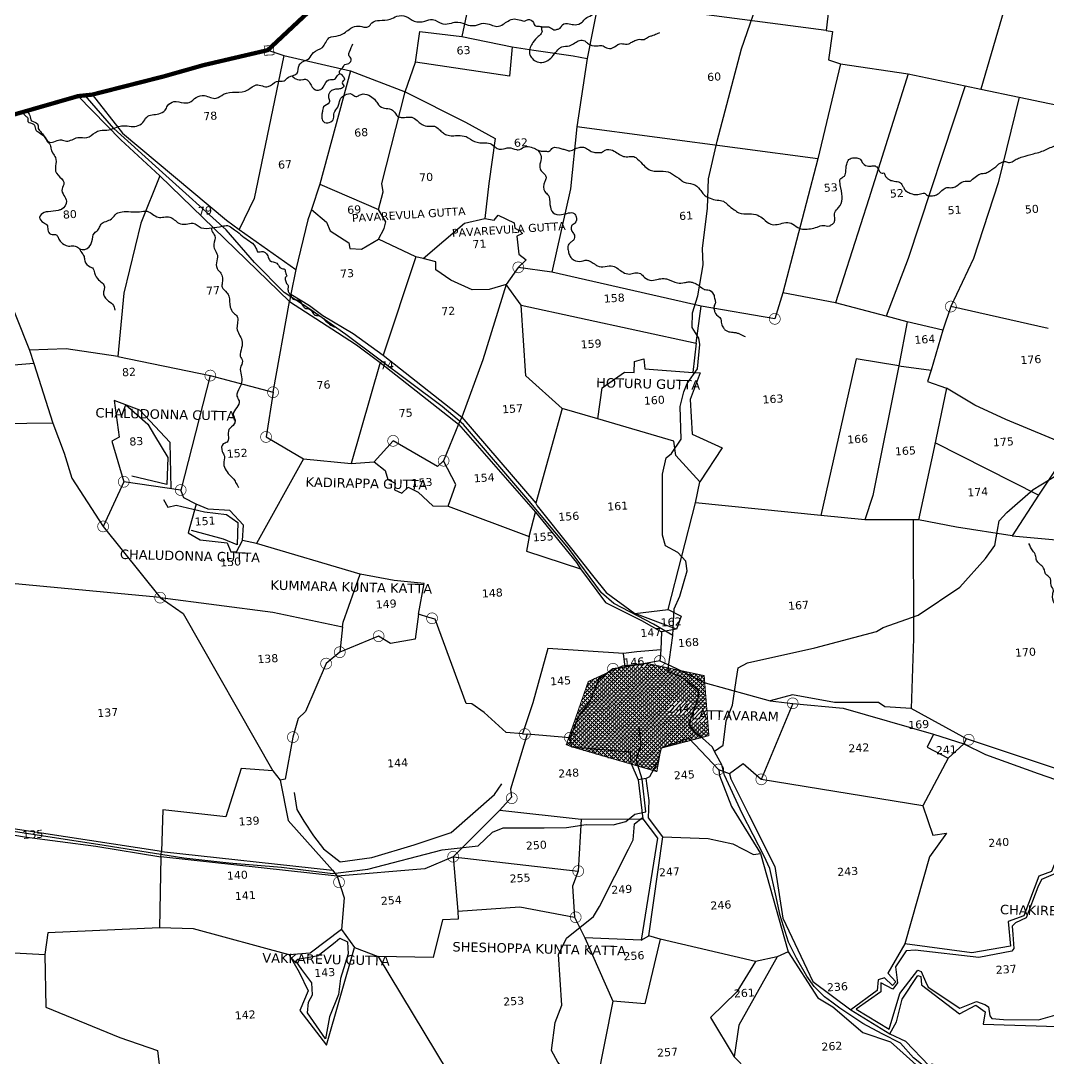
# Model space of a CAD drawing. Header units: inches. Extents: x 740725 to 749682, y 1648954 to 1653697.
# Drawn here: x 743998 to 745923, y 1650568 to 1652513 of the extents above; entities that cross this region are included whole.
import ezdxf
from ezdxf.enums import TextEntityAlignment as Align

# ---------------------------------------------------------------- set-up
doc = ezdxf.new("R2010")
doc.units = ezdxf.units.IN
doc.header["$MEASUREMENT"] = 0
doc.linetypes.add('ACAD_ISO02W100', pattern=[15, 12, -3])
for name, color, linetype in [('HILL', 223, 'Continuous'), ('PLOT', 7, 'Continuous'), ('PLOT NO', 7, 'Continuous'), ('ROADS', 6, 'Continuous'), ('TANKS-STREAM', 4, 'Continuous'), ('VILLAGE', 30, 'Continuous'), ('VILLAGE BOUNDRY', 5, 'Continuous'), ('VILLAGE STONES', 240, 'Continuous')]:
    doc.layers.add(name, color=color, linetype=linetype)
doc.styles.get("Standard").update_dxf_attribs({"font": 'verdana_0.ttf'})

msp = doc.modelspace()

# ---------------------------------------------------------------- hatches: boundary and pattern name
at = {"layer": 'VILLAGE', "linetype": 'Continuous'}
h = msp.add_hatch(dxfattribs=at)
h.set_pattern_fill('SACNCR', color=256, scale=57.127627, angle=1.5303199, style=0)
h.paths.add_polyline_path([(745030, 1651152.3), (745189.8, 1651105.7), (745197.7, 1651149.6), (745287.3, 1651173.1), (745278.5, 1651285.5), (745170.2, 1651308.6), (745124.7, 1651303.6), (745061.2, 1651274.4), (745020.1, 1651156.3)])
at = {"layer": 'VILLAGE STONES'}
h = msp.add_hatch(color=256, dxfattribs=at)
edge = h.paths.add_edge_path(flags=16)
edge.add_arc((744930.1, 1652050.8), 9.7, -1.3911, 358.6089)
edge = h.paths.add_edge_path()
edge.add_arc((744930.1, 1652050.8), 10.9, -1.3911, 358.6089)
h = msp.add_hatch(color=256, dxfattribs=at)
edge = h.paths.add_edge_path(flags=16)
edge.add_arc((745740.7, 1651977.4), 9.7, -1.3911, 358.6089)
edge = h.paths.add_edge_path()
edge.add_arc((745740.7, 1651977.4), 10.9, -1.3911, 358.6089)
h = msp.add_hatch(color=256, dxfattribs=at)
edge = h.paths.add_edge_path(flags=16)
edge.add_arc((745410.8, 1651954.3), 9.7, -1.3911, 358.6089)
edge = h.paths.add_edge_path()
edge.add_arc((745410.8, 1651954.3), 10.9, -1.3911, 358.6089)
h = msp.add_hatch(color=256, dxfattribs=at)
edge = h.paths.add_edge_path(flags=16)
edge.add_arc((744353, 1651848), 9.7, -1.3911, 358.6089)
edge = h.paths.add_edge_path()
edge.add_arc((744353, 1651848), 10.9, -1.3911, 358.6089)
h = msp.add_hatch(color=256, dxfattribs=at)
edge = h.paths.add_edge_path(flags=16)
edge.add_arc((744470.5, 1651816.7), 9.7, -1.3911, 358.6089)
edge = h.paths.add_edge_path()
edge.add_arc((744470.5, 1651816.7), 10.9, -1.3911, 358.6089)
h = msp.add_hatch(color=256, dxfattribs=at)
edge = h.paths.add_edge_path(flags=16)
edge.add_arc((744457.4, 1651732.9), 9.7, -1.3911, 358.6089)
edge = h.paths.add_edge_path()
edge.add_arc((744457.4, 1651732.9), 10.9, -1.3911, 358.6089)
h = msp.add_hatch(color=256, dxfattribs=at)
edge = h.paths.add_edge_path(flags=16)
edge.add_arc((744695.6, 1651725.6), 9.7, -1.3911, 358.6089)
edge = h.paths.add_edge_path()
edge.add_arc((744695.6, 1651725.6), 10.9, -1.3911, 358.6089)
h = msp.add_hatch(color=256, dxfattribs=at)
edge = h.paths.add_edge_path(flags=16)
edge.add_arc((744790.2, 1651688.3), 9.7, -1.3911, 358.6089)
edge = h.paths.add_edge_path()
edge.add_arc((744790.2, 1651688.3), 10.9, -1.3911, 358.6089)
h = msp.add_hatch(color=256, dxfattribs=at)
edge = h.paths.add_edge_path(flags=16)
edge.add_arc((744190.8, 1651648.9), 9.7, -1.3911, 358.6089)
edge = h.paths.add_edge_path()
edge.add_arc((744190.8, 1651648.9), 10.9, -1.3911, 358.6089)
h = msp.add_hatch(color=256, dxfattribs=at)
edge = h.paths.add_edge_path(flags=16)
edge.add_arc((744297.5, 1651633.4), 9.7, -1.3911, 358.6089)
edge = h.paths.add_edge_path()
edge.add_arc((744297.5, 1651633.4), 10.9, -1.3911, 358.6089)
h = msp.add_hatch(color=256, dxfattribs=at)
edge = h.paths.add_edge_path(flags=16)
edge.add_arc((744152.2, 1651565.2), 9.7, -1.3911, 358.6089)
edge = h.paths.add_edge_path()
edge.add_arc((744152.2, 1651565.2), 10.9, -1.3911, 358.6089)
h = msp.add_hatch(color=256, dxfattribs=at)
edge = h.paths.add_edge_path(flags=16)
edge.add_arc((744259, 1651431.7), 9.7, -1.3911, 358.6089)
edge = h.paths.add_edge_path()
edge.add_arc((744259, 1651431.7), 10.9, -1.3911, 358.6089)
h = msp.add_hatch(color=256, dxfattribs=at)
edge = h.paths.add_edge_path(flags=16)
edge.add_arc((744768.5, 1651393), 9.7, -1.3911, 358.6089)
edge = h.paths.add_edge_path()
edge.add_arc((744768.5, 1651393), 10.9, -1.3911, 358.6089)
h = msp.add_hatch(color=256, dxfattribs=at)
edge = h.paths.add_edge_path(flags=16)
edge.add_arc((744668.4, 1651359.5), 9.7, -1.3911, 358.6089)
edge = h.paths.add_edge_path()
edge.add_arc((744668.4, 1651359.5), 10.9, -1.3911, 358.6089)
h = msp.add_hatch(color=256, dxfattribs=at)
edge = h.paths.add_edge_path(flags=16)
edge.add_arc((744595.6, 1651329.5), 9.7, -1.3911, 358.6089)
edge = h.paths.add_edge_path()
edge.add_arc((744595.6, 1651329.5), 10.9, -1.3911, 358.6089)
h = msp.add_hatch(color=256, dxfattribs=at)
edge = h.paths.add_edge_path(flags=16)
edge.add_arc((745195.1, 1651313), 9.7, -1.3911, 358.6089)
edge = h.paths.add_edge_path()
edge.add_arc((745195.1, 1651313), 10.9, -1.3911, 358.6089)
h = msp.add_hatch(color=256, dxfattribs=at)
edge = h.paths.add_edge_path(flags=16)
edge.add_arc((744570, 1651308.1), 9.7, -1.3911, 358.6089)
edge = h.paths.add_edge_path()
edge.add_arc((744570, 1651308.1), 10.9, -1.3911, 358.6089)
h = msp.add_hatch(color=256, dxfattribs=at)
edge = h.paths.add_edge_path(flags=16)
edge.add_arc((745107.5, 1651298.5), 9.7, -1.3911, 358.6089)
edge = h.paths.add_edge_path()
edge.add_arc((745107.5, 1651298.5), 10.9, -1.3911, 358.6089)
h = msp.add_hatch(color=256, dxfattribs=at)
edge = h.paths.add_edge_path(flags=16)
edge.add_arc((745444.3, 1651233.6), 9.7, -1.3911, 358.6089)
edge = h.paths.add_edge_path()
edge.add_arc((745444.3, 1651233.6), 10.9, -1.3911, 358.6089)
h = msp.add_hatch(color=256, dxfattribs=at)
edge = h.paths.add_edge_path(flags=16)
edge.add_arc((744507.8, 1651170.3), 9.7, -1.3911, 358.6089)
edge = h.paths.add_edge_path()
edge.add_arc((744507.8, 1651170.3), 10.9, -1.3911, 358.6089)
h = msp.add_hatch(color=256, dxfattribs=at)
edge = h.paths.add_edge_path(flags=16)
edge.add_arc((744942.5, 1651175.9), 9.7, -1.3911, 358.6089)
edge = h.paths.add_edge_path()
edge.add_arc((744942.5, 1651175.9), 10.9, -1.3911, 358.6089)
h = msp.add_hatch(color=256, dxfattribs=at)
edge = h.paths.add_edge_path(flags=16)
edge.add_arc((745026.8, 1651169.2), 9.7, -1.3911, 358.6089)
edge = h.paths.add_edge_path()
edge.add_arc((745026.8, 1651169.2), 10.9, -1.3911, 358.6089)
h = msp.add_hatch(color=256, dxfattribs=at)
edge = h.paths.add_edge_path(flags=16)
edge.add_arc((745774.1, 1651165.4), 9.7, -1.3911, 358.6089)
edge = h.paths.add_edge_path()
edge.add_arc((745774.1, 1651165.4), 10.9, -1.3911, 358.6089)
h = msp.add_hatch(color=256, dxfattribs=at)
edge = h.paths.add_edge_path(flags=16)
edge.add_arc((745305, 1651109.6), 9.7, -1.3911, 358.6089)
edge = h.paths.add_edge_path()
edge.add_arc((745305, 1651109.6), 10.9, -1.3911, 358.6089)
h = msp.add_hatch(color=256, dxfattribs=at)
edge = h.paths.add_edge_path(flags=16)
edge.add_arc((745385.5, 1651091.1), 9.7, -1.3911, 358.6089)
edge = h.paths.add_edge_path()
edge.add_arc((745385.5, 1651091.1), 10.9, -1.3911, 358.6089)
h = msp.add_hatch(color=256, dxfattribs=at)
edge = h.paths.add_edge_path(flags=16)
edge.add_arc((744917.9, 1651055.8), 9.7, -1.3911, 358.6089)
edge = h.paths.add_edge_path()
edge.add_arc((744917.9, 1651055.8), 10.9, -1.3911, 358.6089)
h = msp.add_hatch(color=256, dxfattribs=at)
edge = h.paths.add_edge_path(flags=16)
edge.add_arc((744808.1, 1650946.1), 9.7, -1.3911, 358.6089)
edge = h.paths.add_edge_path()
edge.add_arc((744808.1, 1650946.1), 10.9, -1.3911, 358.6089)
h = msp.add_hatch(color=256, dxfattribs=at)
edge = h.paths.add_edge_path(flags=16)
edge.add_arc((745042.4, 1650919.2), 9.7, -1.3911, 358.6089)
edge = h.paths.add_edge_path()
edge.add_arc((745042.4, 1650919.2), 10.9, -1.3911, 358.6089)
h = msp.add_hatch(color=256, dxfattribs=at)
edge = h.paths.add_edge_path(flags=16)
edge.add_arc((744594.2, 1650898.4), 9.7, -1.3911, 358.6089)
edge = h.paths.add_edge_path()
edge.add_arc((744594.2, 1650898.4), 10.9, -1.3911, 358.6089)
h = msp.add_hatch(color=256, dxfattribs=at)
edge = h.paths.add_edge_path(flags=16)
edge.add_arc((745037.7, 1650832.6), 9.7, -1.3911, 358.6089)
edge = h.paths.add_edge_path()
edge.add_arc((745037.7, 1650832.6), 10.9, -1.3911, 358.6089)

# ---------------------------------------------------------------- linework, layer by layer
at = {"layer": 'HILL'}
for points in [[(744186, 1651769.8), (744194.6, 1651792.9), (744235.9, 1651756.9), (744248.7, 1651735.9), (744273.7, 1651694.7), (744271.5, 1651643.8), (744205.7, 1651659.5)], [(744265.3, 1651615.6), (744273.7, 1651601), (744288.9, 1651605.2), (744341.8, 1651592.6), (744383.6, 1651587.5), (744404.5, 1651572.3), (744403.4, 1651531), (744377.5, 1651541.6), (744317.5, 1651557.5)], [(744510, 1651066.3), (744515, 1651034.3), (744528, 1651012.8), (744546.2, 1650985.1), (744565.4, 1650960.9), (744596.3, 1650936.4), (744655.6, 1650944.9), (744735.1, 1650968.4), (744804.1, 1650991.4), (744885.3, 1651062.8), (744899.1, 1651082.6)], [(745936.5, 1650914.9), (745910.7, 1650903.1), (745903.7, 1650889.2), (745882.1, 1650831.8), (745862.1, 1650821.9), (745855.8, 1650816.2), (745856.8, 1650800.4), (745858.5, 1650774), (745854.8, 1650769.1), (745793.4, 1650757.3), (745674, 1650770.9), (745657, 1650769.9), (745636.7, 1650739.6), (745640.7, 1650709.7), (745631.7, 1650697.8), (745609.7, 1650709.9), (745609.3, 1650693), (745563.4, 1650660.4)], [(744517, 1650754), (744554.8, 1650760.7), (744586.7, 1650786.2), (744596, 1650793.6), (744610.1, 1650786.6), (744611.3, 1650764.1), (744605.8, 1650746.2), (744597, 1650717.7), (744593, 1650687.9), (744576.5, 1650645.8), (744569, 1650605), (744535.3, 1650653.5), (744537, 1650673.6), (744544.3, 1650687.3), (744543.1, 1650709.5), (744524.6, 1650734.7), (744513, 1650750.7), (744517, 1650754)], [(745563.4, 1650660.4), (745625.2, 1650622.7), (745645.1, 1650689.9), (745679, 1650733.2), (745684.8, 1650731.1), (745693.3, 1650712.2), (745698, 1650701.8), (745757.5, 1650661.9), (745788.9, 1650674.4), (745804.2, 1650669.1), (745811.3, 1650664.5), (745813.5, 1650648), (745817.7, 1650642.8), (745839.1, 1650640.7), (745905.1, 1650640.6), (745953.3, 1650654.3)]]:
    msp.add_lwpolyline(points, dxfattribs=at)
at = {"layer": 'PLOT'}
for points in [[(745628.8, 1653135.6), (745561.5, 1652854.8), (745522.3, 1652624.8), (745507.3, 1652494.5), (745282.9, 1652524.4), (745081.3, 1652553.7)], [(745893.3, 1652781.1), (745847.4, 1652558.5), (745796.9, 1652384.9)], [(744878.1, 1652735.8), (744848.3, 1652595.9), (744824.2, 1652483.3)], [(745081.3, 1652553.7), (745059.4, 1652442.1), (745039.8, 1652314), (745027.9, 1652198), (744992.8, 1652041.5), (744930.1, 1652050.8), (744907.3, 1652018.8), (744875.3, 1652009.3), (744843.4, 1652008.7), (744804, 1652026.6), (744775.7, 1652046), (744775.6, 1652061.4), (744752.1, 1652067.3), (744829.3, 1652133.5), (744867.3, 1652142.3), (744884.6, 1652139.5), (744892.6, 1652148.7), (744922.4, 1652134), (744923.9, 1652124.4), (744933.1, 1652119.1), (744938.2, 1652114.4), (744927.2, 1652109.5), (744930.9, 1652075.5), (744945.1, 1652065.2), (744930.1, 1652050.8)], [(744558.4, 1652206.6), (744668, 1652159.5), (744676.8, 1652192.7), (744674.2, 1652208), (744718.3, 1652379.6), (744737.6, 1652435.5), (744745.5, 1652493.1), (744824.2, 1652483.3), (744918.8, 1652464.1), (744959.2, 1652458.1), (745033, 1652447.2), (745059.4, 1652442.1)], [(745507.3, 1652494.5), (745518.8, 1652493), (745511.7, 1652439.9), (745533.9, 1652432.3), (745661, 1652413.3), (745767.7, 1652391), (745796.9, 1652384.9), (745868.9, 1652369.8), (745967.3, 1652349.2)], [(744460.7, 1652458), (744490.8, 1652448.2), (744615.8, 1652419.4), (744718.3, 1652379.6), (744830.9, 1652323), (744887, 1652292.6), (744875.1, 1652208.2), (744867.3, 1652142.3)], [(744918.8, 1652464.1), (744913.5, 1652409.3), (744737.6, 1652435.5)], [(744490.8, 1652448.2), (744435, 1652179.8), (744406.8, 1652121.7)], [(745533.9, 1652432.3), (745491.6, 1652254.2), (745039.8, 1652314)], [(744615.8, 1652419.4), (744558.4, 1652206.6), (744542.6, 1652159.3), (744535.7, 1652139.8), (744513.1, 1652047.1)], [(745661, 1652413.3), (745587.1, 1652179.2), (745524.4, 1651984.3)], [(744131.7, 1652374.6), (744188.6, 1652302.1), (744383.4, 1652139.1), (744406.8, 1652121.7), (744513.1, 1652047.1), (744503.9, 1652000.3), (744501.1, 1651986.6)], [(745767.7, 1652391), (745660.9, 1652067.6), (745619.4, 1651959.6)], [(744105.2, 1652371.8), (744185.5, 1652289.9), (744258.5, 1652222.6), (744501.1, 1651986.6), (744591.1, 1651928.9), (744627.2, 1651905.9), (744671.1, 1651872.4), (744818, 1651757.1), (744962.1, 1651591.8), (745039.3, 1651497.3), (745046.6, 1651485.5), (745093.7, 1651422.6), (745161.3, 1651388.8), (745198.7, 1651367.4), (745197.5, 1651334), (745152.1, 1651330.1), (745127.2, 1651327.3), (744985.2, 1651336.5), (744957.5, 1651234.6), (744938.3, 1651176.3), (744907.6, 1651178.9), (744866.4, 1651216.2), (744842.9, 1651232.5), (744832.6, 1651233.5), (744774.4, 1651391.6), (744762.7, 1651394.4), (744743, 1651400.8), (744753.8, 1651458.3), (744697.7, 1651463.9), (744634, 1651475.8), (744439.8, 1651533.4), (744413.4, 1651538.7), (744415.3, 1651567.5), (744389.5, 1651594.8), (744349.1, 1651597.3), (744326.5, 1651607), (744303.2, 1651618.7), (744297.5, 1651633.4), (744190.8, 1651648.9), (744152.2, 1651565.2)], [(745868.9, 1652369.8), (745829.3, 1652209), (745783.1, 1652067.5), (745740.7, 1651977.4)], [(743863.5, 1652269.4), (743886.7, 1652199.7), (743903.5, 1652166), (743961.7, 1652027.2), (744014.2, 1651895.6), (744022.1, 1651870.6), (743870.5, 1651857.9), (743866.1, 1651856.3), (743690.2, 1651856.2), (743596.7, 1651854.7)], [(745491.6, 1652254.2), (745426, 1652003.3)], [(744258.5, 1652222.6), (744222.6, 1652133.6), (744190.8, 1652002.6), (744180, 1651883.8), (744083, 1651897.8), (744014.2, 1651895.6)], [(744542.6, 1652159.3), (744570.5, 1652135.8), (744577.8, 1652119), (744612.7, 1652096.7), (744614.5, 1652086), (744636.5, 1652085), (744668.3, 1652103.5), (744678.8, 1652123.8), (744682.2, 1652136.2), (744668, 1652159.5)], [(744752.1, 1652067.3), (744738.1, 1652070.8), (744668.3, 1652103.5)], [(744738.1, 1652070.8), (744676.6, 1651886.5)], [(745923.3, 1651936), (745740.7, 1651977.4), (745725.4, 1651933.1), (745658.7, 1651948.6), (745619.4, 1651959.6), (745524.4, 1651984.3), (745426, 1652003.3), (745410.8, 1651954.3), (745273, 1651977.9), (744992.8, 1652041.5)], [(745012.6, 1651786.2), (744944.1, 1651847.8), (744935.2, 1651980.1), (744907.3, 1652018.8), (744863.4, 1651877.4), (744824.1, 1651770.1)], [(744180, 1651883.8), (744353, 1651848), (744470.5, 1651816.7), (744501.1, 1651986.6)], [(744503.9, 1652000.3), (744539.1, 1651979.6), (744564.1, 1651960.6), (744620.9, 1651926.6), (744676.6, 1651886.5), (744824.1, 1651770.1), (744818, 1651757.1)], [(744935.2, 1651980.1), (745263.2, 1651909), (745273, 1651977.9)], [(745658.7, 1651948.6), (745642.9, 1651866.3), (745703.5, 1651858.2)], [(745725.4, 1651933.1), (745703.5, 1651858.2), (745697.1, 1651836.9), (745732.4, 1651824.4), (745709.6, 1651713.3), (745680.1, 1651577.8), (745670.2, 1651577.3), (745579.5, 1651577.5), (745496.9, 1651585.7), (745261.9, 1651609.5)], [(745263.2, 1651909), (745257.3, 1651853.9), (745271, 1651853.2), (745251.9, 1651803.3), (745255.8, 1651738), (745311.9, 1651712.5), (745270.2, 1651648.9)], [(746069.6, 1651911.5), (746008.7, 1651794.4), (745965.8, 1651714.9), (745843.7, 1651765.8), (745785.9, 1651792.7), (745732.4, 1651824.4)], [(744022.1, 1651870.6), (744057.9, 1651758.8), (743714.8, 1651754.3), (743608.7, 1651754.6)], [(744671.1, 1651872.4), (744617, 1651683.1)], [(745079, 1651767), (745087.5, 1651824.7), (745129.3, 1651854.4), (745147.1, 1651853.5), (745148.1, 1651874.2), (745165.5, 1651879.2), (745167.4, 1651860.7), (745257.3, 1651853.9)], [(745642.9, 1651866.3), (745563.4, 1651879.4), (745496.9, 1651585.7)], [(745642.9, 1651866.3), (745594.6, 1651623.2), (745579.5, 1651577.5)], [(744353, 1651848), (744297.5, 1651633.4)], [(744470.5, 1651816.7), (744457.4, 1651732.9), (744527.7, 1651691.9), (744439.8, 1651533.4)], [(744279.9, 1651636), (744277.5, 1651722.5), (744220.9, 1651783), (744172.7, 1651801), (744182.3, 1651732.5), (744168.2, 1651724.8), (744190.8, 1651648.9)], [(745210.8, 1651409.8), (745261.9, 1651609.5), (745270.2, 1651648.9), (745225.2, 1651698), (745221.3, 1651725.1), (745079, 1651767), (745012.6, 1651786.2), (744962.8, 1651608.8)], [(744057.9, 1651758.8), (744079.2, 1651702.5), (744093.2, 1651655.7), (744152.2, 1651565.2), (744259, 1651431.7), (743933.5, 1651462.8), (743879.7, 1651470.2), (743666.8, 1651508.5), (743644.3, 1651510.6), (743531.4, 1651541.4)], [(744818, 1651757.1), (744790.2, 1651688.3)], [(744824.1, 1651770.1), (744962.8, 1651608.8), (744965.5, 1651603.5), (745030.1, 1651523.5), (745069.3, 1651473.3), (745094.5, 1651441.2), (745148.6, 1651402.1), (745210.8, 1651409.8), (745235.3, 1651397), (745226.4, 1651372.9), (745148.6, 1651402.1)], [(744527.6, 1651691.9), (744617, 1651683.1), (744660.3, 1651686.1), (744680.8, 1651669.9), (744685.7, 1651653.4), (744699.6, 1651646.6), (744698, 1651633.8), (744711.8, 1651627.8), (744723.9, 1651638.8), (744742.7, 1651629.7), (744769.9, 1651604), (744798.4, 1651603.4), (744813, 1651643.6), (744790.2, 1651688.3), (744778.8, 1651677.8), (744695.6, 1651725.6), (744660.3, 1651686.1), (744660.3, 1651686.1)], [(745965.8, 1651714.9), (745905.1, 1651623.9), (745711.3, 1651721.7)], [(745905.1, 1651623.9), (745855.8, 1651547.7), (745751.1, 1651563.9), (745680.1, 1651577.8)], [(744326.5, 1651607), (744311.3, 1651553.4), (744334.1, 1651540.1), (744384.5, 1651534.2), (744391.6, 1651517.6), (744401.9, 1651517.7), (744413.4, 1651538.7)], [(744798.4, 1651603.4), (744950.8, 1651546.5), (744945.2, 1651518.6), (745046.6, 1651485.5)], [(744950.8, 1651546.5), (744962.1, 1651591.8)], [(745670.2, 1651577.3), (745670.6, 1651355.4), (745666.1, 1651224.2), (745617.1, 1651226.9), (745605.2, 1651235.2), (745522.7, 1651235.2), (745444, 1651249.4), (745402.1, 1651238.5)], [(746872, 1651559.3), (746870.5, 1651557.5), (746801.1, 1651549.4), (746759.5, 1651522.7), (746724.3, 1651463.5), (746686.7, 1651459.2), (746630.9, 1651429), (746453.4, 1651402.7), (746440.7, 1651394.9), (746413.9, 1651391.3), (746371.7, 1651378.4), (746332.3, 1651360.5), (746296.9, 1651255.4), (746233.6, 1651238.8), (746185.8, 1651218.7), (746164.7, 1651205.2), (746147.1, 1651211.4), (746122.7, 1651223.5), (746097.5, 1651209.6), (746087.8, 1651195), (746075.1, 1651180.8), (746060.8, 1651128.2), (746004.1, 1651089), (745769.8, 1651166.8)], [(745855.8, 1651547.7), (746019.9, 1651532.8), (746245.2, 1651501.3), (746301.8, 1651352.3), (746311.8, 1651320.1), (746294.4, 1651279.2), (746274.3, 1651249.5), (746163.6, 1651289.9), (746037.7, 1651331.7), (746054.5, 1651304.1), (746080.8, 1651269.6), (746085.6, 1651265.1), (746093.1, 1651249.5), (746122.7, 1651223.5)], [(744259, 1651431.7), (744302.4, 1651401.7), (744470.4, 1651106.9), (744410.8, 1651111.7), (744382.3, 1651020.7), (744264.3, 1651034), (744261.3, 1650955.8), (743991.5, 1650996.9), (743836.1, 1651024.4), (743659.9, 1651029.7), (743657.9, 1651177.7), (743661.4, 1651186.9), (743666.8, 1651508.5)], [(744601, 1651377.2), (744601.7, 1651385.6), (744634, 1651475.8)], [(744259, 1651431.7), (744470, 1651404.2), (744601, 1651377.2), (744595.6, 1651329.5), (744570, 1651308.1), (744531.6, 1651218.4), (744517.9, 1651205.1), (744507.8, 1651170.3), (744493, 1651091.2), (744484, 1651089.5)], [(744743, 1651400.8), (744736.7, 1651353.8), (744690.5, 1651345.5), (744668.4, 1651359.5), (744595.6, 1651329.5)], [(745226.4, 1651372.9), (745198.7, 1651367.4)], [(745197.5, 1651334), (745195.1, 1651313), (745130.2, 1651301.5), (745127.2, 1651327.3)], [(745195.1, 1651313), (745225.5, 1651299.7), (745280.2, 1651272.1), (745402.1, 1651238.5), (745444.3, 1651233.6), (745385.5, 1651091.1), (745351.3, 1651119.9), (745326, 1651101.5), (745305.8, 1651108.7), (745249.5, 1651168.3), (745197.7, 1651149.6), (745191.4, 1651124.7), (745175.8, 1651096.1), (745169.7, 1651092.9)], [(745130.2, 1651301.5), (745107.5, 1651298.5), (745080.6, 1651277.5), (745063.3, 1651235.7), (745045, 1651212.5), (745026.8, 1651169.2), (744946.6, 1651175.6)], [(745444.3, 1651233.6), (745538.8, 1651224.5), (745708.1, 1651176.1), (745765, 1651157.6), (745769.8, 1651166.8), (745666.1, 1651224.2)], [(744938.3, 1651176.3), (744946.6, 1651175.6), (744915.3, 1651072.7), (744917.7, 1651057.5), (744895.3, 1651033.1), (744808.1, 1650946.1), (744755, 1650923.5), (744590.6, 1650909.5)], [(745026.8, 1651169.2), (745030, 1651152.3), (745140, 1651142.7), (745140.9, 1651122.1), (745154.5, 1651090.2), (745163.7, 1651016.8), (745190.8, 1650981), (745160.6, 1650789.4), (745054.5, 1650793.8), (745107.4, 1650675.5), (745062.2, 1650448.4)], [(745708.1, 1651176.1), (745696.5, 1651151.5), (745735.6, 1651131.1), (745765, 1651157.6)], [(745765, 1651157.6), (745805.9, 1651137.7), (745904.3, 1651102.2), (746001.9, 1651068.6), (745996.6, 1651025), (745980.6, 1651022.4), (745968.3, 1651000.7), (745947.6, 1650943.2), (745938.7, 1650941.3), (745929, 1650918.6), (745905.3, 1650909.9), (745877.4, 1650835), (745848.3, 1650824.6), (745852.3, 1650778.3), (745779.7, 1650766.2), (745654.5, 1650782.5), (745622.7, 1650727.6), (745637.4, 1650711.6), (745631.5, 1650704.4), (745616.2, 1650718.9), (745604.3, 1650715.1), (745602.5, 1650695.1), (745553.4, 1650658.9)], [(745735.6, 1651131.1), (745688, 1651041.4), (745385.5, 1651091.1)], [(744470.4, 1651106.9), (744484, 1651089.5), (744499, 1651013.9), (744582.1, 1650920.6), (744590.6, 1650909.5), (744604, 1650868.9), (744598.8, 1650809.6), (744540.2, 1650765.4), (744500.8, 1650762.1), (744321.4, 1650811.2), (744257.8, 1650812.9)], [(745160.6, 1650789.4), (745175, 1650797.6), (745200.7, 1650983.6), (745174.3, 1651018.8), (745175.6, 1651051.7), (745169.7, 1651092.9), (745154.5, 1651090.2)], [(745305.8, 1651108.7), (745307.2, 1651098.6), (745329.7, 1651040.3), (745384.2, 1650951.9), (745435.9, 1650767.5), (745415.2, 1650758.5), (745374.4, 1650749.5)], [(745326, 1651101.5), (745328.3, 1651092.1), (745362.2, 1651024.6), (745410.8, 1650927.9), (745425.6, 1650831.2), (745482.1, 1650712.5), (745553.4, 1650658.9)], [(744895.3, 1651033.1), (745047.8, 1651016.6), (745163.7, 1651016.8)], [(745688, 1651041.4), (745707, 1650986.4), (745732.8, 1650990.1), (745700.5, 1650945.7), (745654.5, 1650782.5)], [(743661, 1651018), (743836.3, 1651010.1), (743859.6, 1651008.5), (744004.7, 1650983.6), (744138.3, 1650965.8), (744260.1, 1650945.8), (744261.3, 1650955.8)], [(745047.8, 1651016.6), (745042.4, 1650919.2), (745031.7, 1650890.9), (745035.5, 1650833), (745054.5, 1650793.8)], [(745200.7, 1650983.6), (745285.9, 1650980), (745331.9, 1650970.1), (745371, 1650950.2), (745384.2, 1650951.9)], [(744261.3, 1650955.8), (744582.1, 1650920.6)], [(744260.1, 1650945.8), (744257.8, 1650812.9), (744048.5, 1650803.2), (744042.9, 1650762.9), (744045, 1650664.3), (744183.6, 1650607.5), (744254, 1650582.7), (744265.2, 1650487.7), (744229.5, 1650156.1)], [(744590.6, 1650909.5), (744260.1, 1650945.8)], [(744808.1, 1650946.1), (744816.9, 1650843.9), (744817.6, 1650829.1), (744787.9, 1650827.6), (744770.5, 1650756.9), (744667.7, 1650759.2)], [(744808.1, 1650946.1), (745042.4, 1650919.2)], [(744816.9, 1650843.9), (744933.2, 1650852.2), (745035.5, 1650833)], [(744598.8, 1650809.6), (744623.1, 1650775.8), (744667.7, 1650759.2), (744840.5, 1650472), (744789, 1650467), (744737.4, 1650464.5), (744736.1, 1650463), (744608.2, 1650467.8), (744596.3, 1650469.7), (744480.4, 1650472), (744336.9, 1650485.1), (744265.2, 1650487.7)], [(743676.9, 1650789.4), (743870.8, 1650770.8), (743962.4, 1650767.4), (744042.9, 1650762.9)], [(745196.2, 1650791.6), (745167.5, 1650670.1), (745107.4, 1650675.5)], [(745374.4, 1650749.5), (745196.2, 1650791.6), (745175, 1650797.6)], [(744500.8, 1650762.1), (744519.4, 1650730), (744536.3, 1650694.7), (744520.7, 1650657.6), (744570.9, 1650593), (744623.1, 1650775.8)], [(745435.9, 1650767.5), (745491.7, 1650681.8), (745519.8, 1650664.4), (745575.7, 1650616.5), (745627.6, 1650599.4), (745734.8, 1650502.7), (745739, 1650484), (745731.1, 1650436.7), (745724.6, 1650425.7)], [(745374.4, 1650749.5), (745339.6, 1650692.8), (745290.1, 1650644.5), (745334.9, 1650571.1), (745359, 1650546.3), (745435.2, 1650501.8), (745481.8, 1650488.1), (745544.5, 1650472.5), (745596.2, 1650462.5), (745630.6, 1650458.3), (745640.7, 1650450.2), (745687.8, 1650460.1), (745724.6, 1650425.7), (745785.4, 1650372.8), (745797.4, 1650354), (745723.4, 1650277.6), (745694.1, 1650266.8), (745637.4, 1650095.2), (745659.4, 1650086), (745617.5, 1649939.2), (745583.1, 1649705.6)], [(745415.2, 1650758.5), (745343.3, 1650630.2), (745334.9, 1650571.1)], [(745553.4, 1650658.9), (745626.6, 1650614.3), (745638.6, 1650636.8), (745649.5, 1650679), (745678.6, 1650723.6), (745684.4, 1650721.5), (745685.7, 1650706), (745756.7, 1650651.3), (745787.3, 1650667.6), (745804.7, 1650655.2), (745801.4, 1650632.2), (745940.2, 1650627.9), (745968, 1650655.9), (745983.2, 1650752.1), (746007.4, 1650751.5)], [(745626.6, 1650614.3), (745655.7, 1650600.5), (745699.9, 1650553.9), (745705, 1650557.6), (745739.5, 1650547.9), (745742.5, 1650511.6), (745747.4, 1650471.8), (745740.7, 1650428.8), (745789.8, 1650382.3), (745815.2, 1650374.1), (745842.2, 1650345), (745797.4, 1650354)]]:
    msp.add_lwpolyline(points, dxfattribs=at)
at = {"layer": 'ROADS'}
for points in [[(745219.4, 1651360.5), (745222.2, 1651410.5), (745232.6, 1651434.7), (745246.4, 1651481.9), (745244.2, 1651499.8), (745229.3, 1651516.5), (745206, 1651528.6), (745200.3, 1651548.6), (745200.3, 1651663.1), (745207.3, 1651693.7), (745217.4, 1651701.8), (745235.5, 1651728.9), (745233.4, 1651790), (745240.3, 1651817.5), (745246.3, 1651833.4), (745265.8, 1651860.4), (745270.4, 1651906.4), (745268.3, 1651918.4), (745256, 1651938.2), (745256.5, 1651965.7), (745266.5, 1651997.7), (745276.6, 1652055.4), (745275.4, 1652086.1), (745284.9, 1652161.5), (745286.5, 1652216.7), (745302.7, 1652287.4), (745348.4, 1652460.2), (745403.2, 1652620)], [(745714, 1650534.8), (745670.4, 1650569.2), (745646.2, 1650596.3), (745612, 1650613.9), (745575.7, 1650633.3), (745532.7, 1650662.2), (745517.4, 1650673.5), (745504.2, 1650683.3), (745484.8, 1650702.8), (745470.6, 1650722.3), (745451.7, 1650756.1), (745436.7, 1650786.1), (745421, 1650835.6), (745412.1, 1650876.4), (745401.7, 1650924.3), (745391, 1650947.3), (745349.6, 1651027.3), (745316.6, 1651099), (745311.3, 1651118.2), (745301.7, 1651136.4), (745293.5, 1651152), (745275.3, 1651168), (745263.3, 1651177.6), (745249.5, 1651193.9), (745267.7, 1651244.6), (745267.5, 1651257.6), (745235.6, 1651283.3), (745210.5, 1651293.4), (745219.4, 1651360.5), (745183.5, 1651382.3), (745109.1, 1651420.8), (745086.2, 1651441), (745024.3, 1651524.6), (744944, 1651620), (744827.2, 1651756.4), (744787.7, 1651790), (744606.8, 1651925.2), (744539.6, 1651972.2), (744491.6, 1652003.8), (744435.8, 1652059.8), (744382.4, 1652121.1), (744263.7, 1652228.4), (744172.2, 1652311.4), (744118.4, 1652373.2)], [(745297.6, 1651144.2), (745314.2, 1651154.9), (745319.4, 1651201.1), (745331.4, 1651230.1), (745338.6, 1651276.7), (745342.2, 1651300.3), (745359.4, 1651309.6), (745485.7, 1651337.5), (745601.1, 1651368.1), (745614.1, 1651375.6), (745679.4, 1651399), (745757.4, 1651451.5), (745805.3, 1651504.8), (745823, 1651529.4), (745828.2, 1651558.4), (745831.4, 1651575.8), (745845.7, 1651591), (745894.9, 1651634.2), (745938.1, 1651660.9)], [(743918.3, 1651004), (744154, 1650967.6), (744303.6, 1650944.1), (744388, 1650934.9), (744486.4, 1650926.3), (744582.7, 1650914.9), (744648, 1650922.6), (744787.2, 1650958.9), (744854.8, 1650966.7), (744881.9, 1650992), (744901.5, 1651000.1), (744978.9, 1651000.5), (745020.7, 1651000.6), (745057.3, 1651006.7), (745108.2, 1651006.1), (745131.5, 1651012.4), (745148.4, 1651025.7), (745169.2, 1651030.3), (745162.1, 1651091.6), (745151.3, 1651127.9), (745160.6, 1651155.3), (745156.5, 1651188.8)], [(744909.9, 1650025.9), (744917.8, 1650067.4), (744938.1, 1650119.2), (744954.1, 1650161.2), (745037.9, 1650415.9), (745045.5, 1650442), (745050, 1650457.5), (745043, 1650504.5), (745031.9, 1650527.9), (745004.3, 1650560.9), (744992.6, 1650582.8), (744999.2, 1650635.6), (745012, 1650667.8), (745005.5, 1650762.7), (745020.2, 1650793.7), (745071, 1650834.1), (745082, 1650852.5), (745111.2, 1650909.9), (745136.7, 1650960.2), (745145.5, 1650977.6), (745148.1, 1651008), (745162.3, 1651018.7)]]:
    msp.add_lwpolyline(points, dxfattribs=at)
at = {"layer": 'TANKS-STREAM'}
for points in [[(744008.7, 1652344), (744014.5, 1652335.4), (744018.2, 1652325.6), (744029.1, 1652320), (744030.7, 1652311.1), (744036.3, 1652303.6), (744043.5, 1652294), (744051.7, 1652285.4), (744063, 1652287.5), (744073.9, 1652289.7), (744083.4, 1652287.4), (744104.6, 1652294.2), (744121.8, 1652294), (744137.7, 1652303.8), (744146.3, 1652307.3), (744163, 1652308.6), (744186.8, 1652316.1), (744214.9, 1652315.5), (744226.4, 1652322.2), (744233.8, 1652332.6), (744256.4, 1652338.6), (744268.2, 1652345.2), (744273, 1652353.8), (744284.7, 1652361.5), (744303.3, 1652359.3), (744313.5, 1652360.1), (744326.7, 1652369.5), (744341.9, 1652372.8), (744364, 1652367.7), (744377.8, 1652375.3), (744423.3, 1652383.5), (744439.2, 1652392.7), (744461.7, 1652389.6), (744477.3, 1652399.1), (744491.1, 1652400.5), (744499.5, 1652407.1), (744515.7, 1652414.6), (744519.5, 1652430), (744524.6, 1652435.6), (744538.2, 1652442.2), (744546.2, 1652453.3), (744563.1, 1652463.2), (744575.4, 1652480.8), (744593.5, 1652485.2), (744613.1, 1652496.8), (744627.1, 1652503.2), (744640.6, 1652501.3), (744648.3, 1652501.4), (744655.9, 1652509.2), (744670.1, 1652513.8), (744689.9, 1652515.9), (744702.7, 1652521.6), (744719.6, 1652521.1), (744735.1, 1652512.1), (744754.9, 1652512.5), (744769.2, 1652515.3), (744788.9, 1652507.3), (744804.8, 1652508.8), (744816.6, 1652510.7), (744836.3, 1652505.1), (744849.8, 1652504.3), (744864.9, 1652508.3), (744879.4, 1652505.2), (744890.1, 1652502.4), (744902, 1652506.6), (744910.9, 1652512.6), (744922.6, 1652516.4), (744934.6, 1652513.9), (744942.9, 1652512.8), (744948.6, 1652515.2), (744958.6, 1652510.1), (744962.1, 1652503.3), (744967.1, 1652503), (744974.5, 1652501.7), (744981.2, 1652501.8), (744988.6, 1652500.9), (744996.9, 1652496.3), (745003, 1652497), (745008.6, 1652499.4), (745013.2, 1652505.4), (745025.4, 1652507.5), (745036.5, 1652505.5), (745049.9, 1652510.7), (745055.9, 1652517), (745067, 1652523.4), (745077.1, 1652532.1), (745079.9, 1652539.4), (745082.5, 1652545.2), (745093.8, 1652557), (745093.7, 1652568.5), (745095.3, 1652574), (745101.5, 1652584), (745103.9, 1652592.3), (745103.6, 1652610.2), (745111.2, 1652623.6), (745110.8, 1652646.6), (745116.3, 1652658), (745117.1, 1652669.8), (745113.7, 1652682.3), (745111.2, 1652689.1), (745117.2, 1652699.7), (745118.1, 1652713), (745113.9, 1652724.4), (745118.9, 1652738.6), (745121.9, 1652751.3), (745118.4, 1652762.7), (745119.2, 1652768.8), (745125.6, 1652778.5), (745125.9, 1652785.6), (745123.6, 1652802), (745129.5, 1652811.2), (745132.9, 1652814.7), (745131.4, 1652819), (745132.1, 1652828.2), (745132.7, 1652832.4), (745134.5, 1652835.7), (745136.6, 1652838.9), (745134.1, 1652845.2), (745137.2, 1652854.1), (745148.4, 1652863.9), (745160, 1652869.1), (745165.5, 1652871.6)], [(744974, 1652501.7), (744973.3, 1652498.8), (744974.5, 1652494.7), (744972.9, 1652489), (744967.5, 1652483.8), (744957.6, 1652472.3), (744952.3, 1652463.1), (744951.4, 1652451.2), (744954.2, 1652444.9), (744974.1, 1652434.7), (744988.7, 1652440.8), (745006.9, 1652461), (745011.5, 1652464), (745026.1, 1652466.1), (745036.3, 1652471.6), (745044.9, 1652476.2), (745054.7, 1652475.3), (745059.8, 1652470.9), (745077.2, 1652465.8), (745086.9, 1652466.6), (745095.2, 1652462.6), (745106.9, 1652462.1), (745120.2, 1652469.8), (745131.2, 1652469.3), (745136.4, 1652469.6), (745141.1, 1652472), (745148.6, 1652475.8), (745157.3, 1652478.3), (745166.1, 1652478), (745174.1, 1652483.2), (745180.5, 1652485), (745189.5, 1652488.7), (745195.5, 1652491.1)], [(744595.5, 1652413.3), (744594.9, 1652418.1), (744601.3, 1652425.2), (744603.5, 1652429.5), (744612.5, 1652433.2), (744617.2, 1652441.1), (744612.4, 1652448.6), (744613.9, 1652455.1), (744620.2, 1652470.1)], [(744506.2, 1652409.9), (744513.3, 1652403.9), (744526.2, 1652403), (744532.7, 1652403.2), (744539.4, 1652396.2), (744550.2, 1652383.3), (744557.9, 1652383.3), (744564.6, 1652388.8), (744575.4, 1652402.5), (744585.9, 1652403.6), (744591.2, 1652410.2), (744596.9, 1652413.4), (744601.8, 1652408.6), (744603.8, 1652405.3), (744603.8, 1652401.5), (744602.2, 1652400.2), (744600.1, 1652396.4), (744603.1, 1652389.6), (744600.7, 1652387.2), (744593.2, 1652384.9), (744585.5, 1652384.3), (744578.8, 1652381.3), (744574.4, 1652371.2), (744576.1, 1652363.9), (744575.7, 1652359.7), (744565.4, 1652351.5), (744563, 1652342.8), (744561.9, 1652336.6), (744562.4, 1652328.4), (744564.8, 1652324), (744576, 1652322.3), (744584.1, 1652329.8), (744584.8, 1652340.3), (744591.9, 1652351.4), (744596.2, 1652365.4), (744605.4, 1652374.2), (744618, 1652375.6), (744625.8, 1652371.1), (744631.9, 1652373.3), (744635.6, 1652375.1), (744650.2, 1652373.4), (744660.6, 1652365.8), (744666.2, 1652358.4), (744676.7, 1652349.8), (744688.9, 1652347.9), (744695.9, 1652344.4), (744704, 1652334.1), (744710.9, 1652331.8), (744733.4, 1652331.4), (744742.7, 1652324.1), (744749.7, 1652318.6), (744762.3, 1652315.6), (744772.8, 1652315.3), (744782.1, 1652309.3), (744788.5, 1652303.6), (744795.9, 1652299.1), (744806.9, 1652297.6), (744817.4, 1652297.9), (744832.5, 1652295.8), (744848, 1652286.8), (744868.3, 1652284), (744874.4, 1652283.6), (744885, 1652278), (744890.3, 1652273.9), (744898.7, 1652272.1), (744912.5, 1652275.1), (744926.6, 1652271.5), (744930, 1652271.3), (744940.5, 1652276), (744962.6, 1652272.7), (744968.9, 1652269.6), (744976.9, 1652268.6), (744980.8, 1652268.6), (744988.1, 1652268.7), (744994.6, 1652274.8), (745010.1, 1652273.5), (745017.4, 1652271.6), (745024.4, 1652269.3), (745044.3, 1652275.8), (745052.2, 1652275.9), (745060, 1652272.5), (745069.2, 1652267.1), (745078.8, 1652266.1), (745088.1, 1652267.2), (745092.8, 1652270.5), (745106.9, 1652270.2), (745127.3, 1652258.8), (745137.8, 1652258.5), (745146.5, 1652258.4), (745153.7, 1652253.7), (745165.3, 1652242.2), (745174.5, 1652234.5), (745185, 1652231.3), (745197.2, 1652231.1), (745215.2, 1652228), (745219.1, 1652225.4), (745234.5, 1652215), (745241, 1652210.3), (745257, 1652207), (745270.6, 1652196.9), (745276.2, 1652189), (745289.6, 1652180.3), (745302.7, 1652176.8), (745314.5, 1652174.6), (745322.7, 1652168.1), (745334.9, 1652158.8), (745343.4, 1652153.3), (745363.1, 1652151.3), (745378.7, 1652148.4), (745389.6, 1652141.5), (745403.2, 1652131.6), (745428, 1652134.1), (745441.6, 1652133.6), (745454.1, 1652125.3), (745477.4, 1652123.2), (745490.2, 1652126.4), (745496.1, 1652128.6), (745507.3, 1652128.7), (745513, 1652128.5), (745517.8, 1652131.2), (745520.1, 1652132.8), (745522.9, 1652137.4), (745523.2, 1652144.1), (745523.2, 1652153.7), (745530.4, 1652162.8), (745534.7, 1652199.7), (745536.1, 1652218.9), (745539.1, 1652220.2), (745542.8, 1652224.1), (745543.6, 1652229.5), (745545.6, 1652244), (745549.8, 1652252.9), (745554.1, 1652255.3), (745564.5, 1652255.9), (745571.4, 1652252.8), (745573.8, 1652249.1), (745578.1, 1652243.6), (745589.8, 1652240.3), (745596.8, 1652241.2), (745603.3, 1652237.5), (745612.1, 1652227.1), (745614.5, 1652227.7), (745617.3, 1652222.9), (745619.6, 1652219.7), (745624.1, 1652216.1), (745628.4, 1652213.8), (745631.7, 1652213), (745637.3, 1652212), (745642.8, 1652211.4), (745648.6, 1652206.4), (745650, 1652203.6), (745653.4, 1652198.2), (745654.9, 1652195.2), (745658, 1652192.8), (745665.7, 1652189.3), (745676.6, 1652187.1), (745686.6, 1652189.2), (745691.1, 1652189.7), (745696.8, 1652185.6), (745703.7, 1652185.1), (745708.7, 1652185.4), (745712.1, 1652186.3), (745715.8, 1652188), (745719.9, 1652191), (745728.3, 1652198.2), (745734.8, 1652200.5), (745740.3, 1652200.1), (745744.8, 1652200.7), (745752.2, 1652203.8), (745764.6, 1652212), (745770.6, 1652212.2), (745776.6, 1652212.6), (745781.4, 1652216.2), (745791.2, 1652223.6), (745798.4, 1652226.7), (745804, 1652227.1), (745811.7, 1652230.5), (745817.7, 1652234.2), (745824.9, 1652239.1), (745833, 1652246.2), (745838.1, 1652248.4), (745844.8, 1652248.7), (745848.5, 1652247.5), (745857.5, 1652250), (745865.3, 1652254.5), (745875.1, 1652257.8), (745895.6, 1652263.9), (745908.8, 1652267.4), (745929.6, 1652276.4), (745947, 1652282.4)], [(744001.7, 1652341.9), (744006.5, 1652334.9), (744011.1, 1652330.5), (744011.2, 1652324.5), (744021.9, 1652319.1), (744025.3, 1652309.6), (744032.2, 1652303.3), (744043.1, 1652294.5), (744048.2, 1652286.1), (744052, 1652282), (744054.4, 1652274), (744057.5, 1652265.4), (744062.9, 1652256.6), (744063.1, 1652240.9), (744063.1, 1652231.1), (744074.5, 1652216.5), (744078.8, 1652208.7), (744075.1, 1652197.8), (744078.6, 1652185.5), (744083.4, 1652174.8), (744073.9, 1652159.5), (744068, 1652157.7), (744049.2, 1652155.2), (744041.6, 1652153.6), (744033.2, 1652144.5), (744040.3, 1652134.6), (744046.9, 1652130.5), (744048.5, 1652121.3), (744054, 1652113.2), (744065.2, 1652111.2), (744068.4, 1652105.4), (744072.9, 1652098.7), (744087, 1652090.8), (744097.4, 1652091.3), (744105.7, 1652087.4), (744112.2, 1652078), (744116.4, 1652071.4), (744117.6, 1652063.3), (744128.1, 1652051.6), (744132.2, 1652049.9), (744136, 1652040.3), (744143.6, 1652027.6), (744152.1, 1652019.7), (744154.7, 1652012.1), (744152.8, 1652004.9), (744159.5, 1651989.9), (744170, 1651981.6), (744174.3, 1651970.4)], [(744967, 1652270.3), (744972.3, 1652261.1), (744971.6, 1652248.1), (744970.3, 1652239.9), (744973.2, 1652231.8), (744980.3, 1652224.2), (744982.3, 1652218.2), (744979.7, 1652211.5), (744979.9, 1652192.8), (744985.8, 1652186.6), (744989.5, 1652168.5), (744995.7, 1652153.2), (745010.8, 1652149.8), (745034.9, 1652151.5), (745038.6, 1652145.5), (745036.1, 1652133.5), (745030, 1652128.5), (745032.1, 1652115.9), (745034.5, 1652112.9), (745035, 1652104.5), (745032.8, 1652101.2), (745028.4, 1652098.1), (745022.9, 1652090.1), (745023.5, 1652082.9), (745025.5, 1652074.8), (745030.3, 1652067.6), (745044.9, 1652061.9), (745058.8, 1652064.2), (745064.2, 1652062.5), (745072.7, 1652057.3), (745078.3, 1652053.5), (745107.4, 1652053), (745126.4, 1652041.6), (745138.2, 1652038.3), (745148.7, 1652040.5), (745159, 1652039.1), (745166.4, 1652032.1), (745180.5, 1652026.4), (745192.7, 1652028.7), (745201.7, 1652029.7), (745209.7, 1652028.7), (745228.2, 1652021.5), (745241.5, 1652022.4), (745248.6, 1652023.5), (745256.1, 1652022.8), (745273.9, 1652012.6), (745280.4, 1652009.1), (745285.3, 1652008.9), (745296.1, 1652000), (745298.4, 1651990.9), (745299.4, 1651984.6), (745296.9, 1651977.3), (745297.6, 1651969.8), (745299.4, 1651964.3), (745309.5, 1651953.8), (745310.3, 1651947.8), (745311.4, 1651943), (745313.6, 1651939.1), (745317.4, 1651933.9), (745327.4, 1651929.7), (745336.3, 1651928.7), (745341.9, 1651927.2), (745347.3, 1651924.7), (745352.2, 1651922.5), (745355.1, 1651921.4)], [(744107.1, 1652085.9), (744117.9, 1652084.5), (744131.1, 1652099), (744135.7, 1652115.1), (744139.4, 1652118), (744144.5, 1652124.2), (744148.4, 1652131.6), (744167.8, 1652141.7), (744177.3, 1652151.6), (744187.6, 1652155), (744220.4, 1652155), (744234.8, 1652156), (744255.2, 1652144.9), (744276.9, 1652145.2), (744293.9, 1652133.9), (744307.5, 1652132), (744320.4, 1652133.5), (744336.1, 1652125.2), (744355.6, 1652124.9), (744375, 1652127.9), (744385.2, 1652129), (744396, 1652122.8), (744404.2, 1652117.1), (744416.4, 1652106.8), (744438.6, 1652086.5), (744441.7, 1652080.2), (744451.9, 1652080.5), (744456.8, 1652077.6), (744461.4, 1652070.1), (744464.8, 1652063.5), (744477.5, 1652058.7), (744483.5, 1652050.6), (744485.6, 1652049), (744492.2, 1652047.3), (744494.4, 1652039), (744496, 1652033.7), (744494.1, 1652032.3), (744493.9, 1652026.2), (744497.1, 1652019.1), (744498.7, 1652016.6), (744498.4, 1652011.1), (744499.8, 1652004.2), (744503.6, 1651998.7), (744508.6, 1651991.2), (744517.2, 1651989.4), (744527.6, 1651977.2), (744531.6, 1651973.7), (744537.1, 1651973.3), (744543.7, 1651967.4), (744549, 1651961.3), (744555.4, 1651960.7), (744567.6, 1651951.8), (744586, 1651938.2)], [(744355.2, 1652124.8), (744355.9, 1652119.4), (744361.7, 1652109.6), (744359.4, 1652094.4), (744361.3, 1652084.4), (744366.3, 1652073.6), (744364.3, 1652059.1), (744367.4, 1652046.1), (744372.7, 1652040.2), (744375.2, 1652021.4), (744375.2, 1652013.9), (744384.2, 1652003.3), (744387.7, 1651996.8), (744390.4, 1651976.5), (744396.3, 1651965.6), (744403.2, 1651958.9), (744403, 1651936.9), (744412.1, 1651913.8), (744411.7, 1651900), (744409.2, 1651884.6), (744413.3, 1651874.9), (744409.3, 1651862.8), (744410.9, 1651849.2), (744411.7, 1651835), (744407.9, 1651824.8), (744402.9, 1651809.6), (744406.8, 1651800.5), (744402.9, 1651788.1), (744395.8, 1651775.7), (744399.4, 1651764.3), (744398, 1651757.6), (744388, 1651747), (744386.8, 1651732.4), (744384.4, 1651723.2), (744377.3, 1651719.9), (744375.4, 1651705.5), (744379.3, 1651697.1), (744378.2, 1651682.6), (744382.5, 1651670.3), (744391.2, 1651659.7), (744395.5, 1651655.5), (744400.5, 1651647.8), (744406.1, 1651638.1)], [(745499.6, 1650471), (745524.8, 1650464), (745530, 1650460.1), (745536.2, 1650458.4), (745548.1, 1650453.8), (745564.5, 1650457.1), (745575.8, 1650450.2), (745588.5, 1650454.2), (745604.7, 1650446.2), (745619.5, 1650449.1), (745636.8, 1650437.7), (745644.8, 1650438.6), (745652.5, 1650441), (745662.3, 1650439.3), (745669.6, 1650440), (745674.5, 1650443.7), (745678.4, 1650444.7), (745688.3, 1650443.3), (745696.3, 1650436.6), (745699.4, 1650429), (745706.9, 1650426.3), (745711.2, 1650417.3), (745719.3, 1650407.9), (745735.1, 1650403), (745742.5, 1650389.1), (745749.1, 1650380.8), (745764.3, 1650374.7), (745768.1, 1650374.5), (745774.9, 1650365.3), (745786.8, 1650359.3), (745794.9, 1650351.5), (745811.9, 1650348.2), (745820.1, 1650342.5), (745825, 1650343.2), (745834.4, 1650341.5), (745836.7, 1650338.2), (745842.4, 1650333.4), (745852.9, 1650335.9), (745863.3, 1650338.2), (745864.6, 1650335.2), (745867.1, 1650334.6), (745874, 1650335.7), (745885, 1650338.2), (745893.6, 1650330.4), (745897.3, 1650310.8), (745900.2, 1650296.1), (745904, 1650289.3), (745908.5, 1650281.6), (745908.5, 1650272.2), (745918.4, 1650266.2), (745921.3, 1650267), (745925.8, 1650259.9), (745935.1, 1650255.8), (745945.6, 1650255.1), (745949.7, 1650242.7), (745955.8, 1650241.6), (745964.1, 1650237.1), (745968.1, 1650232.7), (745973.3, 1650217.6), (745982.1, 1650216.1), (745988.9, 1650211.5), (745994.2, 1650205.1), (746008.3, 1650203.2), (746014.7, 1650203.9), (746019.7, 1650202.5), (746023.9, 1650198.6), (746036.3, 1650199.3), (746051.7, 1650186), (746059.5, 1650173.7), (746068.2, 1650171.9), (746077.5, 1650159.1), (746091, 1650152.4), (746098.8, 1650146.5), (746110, 1650145.6), (746119.9, 1650137.9), (746137, 1650135.9), (746143.8, 1650136.3), (746151.8, 1650133.4), (746158, 1650130.5), (746171.6, 1650134.9), (746184.1, 1650133.6), (746194.4, 1650137.6), (746201.5, 1650140.7), (746205.3, 1650141.1), (746213.6, 1650139.5), (746223.1, 1650140.9), (746234.5, 1650137.3), (746253.5, 1650139.4), (746267.8, 1650133.2), (746276.8, 1650135.8), (746282.5, 1650137.6), (746290.8, 1650134.9), (746297.7, 1650132.5), (746309.1, 1650136.5), (746317.9, 1650137), (746327.1, 1650137.5), (746335, 1650141.2), (746340.6, 1650145.8), (746353.5, 1650147.2), (746366.2, 1650154.8), (746373.8, 1650158), (746389.4, 1650158), (746400.6, 1650162.9), (746410.7, 1650161.2), (746417.7, 1650164.4), (746428.3, 1650165.2), (746441, 1650165.6), (746448.5, 1650168.5), (746463.7, 1650164.5), (746470.1, 1650167.9), (746475.5, 1650168.7), (746479.2, 1650169.9), (746485.4, 1650169.2), (746492.6, 1650171.9), (746497, 1650175), (746503.3, 1650191.2), (746505.2, 1650195.2), (746512.7, 1650200.3), (746521.5, 1650211), (746522.7, 1650216.2), (746526.3, 1650221.5), (746534.8, 1650227.7), (746541.2, 1650234.4), (746545.2, 1650244.8), (746546.1, 1650253.2), (746551.7, 1650259.4), (746558.3, 1650261.5), (746566.7, 1650269.4), (746569.7, 1650283.6), (746580.6, 1650292.8), (746585.1, 1650299.5), (746583.9, 1650309), (746566.9, 1650321.2), (746561.6, 1650336.1), (746537.1, 1650341), (746528.5, 1650350.7), (746525.4, 1650358.1), (746514.9, 1650362.3), (746494.3, 1650381.7), (746496, 1650390.6), (746498.3, 1650392), (746496.6, 1650399.8), (746495.6, 1650406.6), (746494.5, 1650428.3), (746486.9, 1650439.7), (746469.6, 1650447.2), (746465.4, 1650456.4), (746436.3, 1650465.9), (746421.4, 1650475.3), (746418.7, 1650485.4), (746420.1, 1650496.7), (746417.7, 1650504.2), (746412, 1650515.4), (746417.3, 1650546.5), (746412.8, 1650555.9), (746409.7, 1650562.1), (746419.9, 1650584.7), (746419.2, 1650592), (746413.6, 1650604.4), (746413.7, 1650612.7), (746421.8, 1650626.9), (746423.5, 1650634.1), (746425.8, 1650641.5), (746420.5, 1650652.2), (746423.4, 1650666.3), (746423.1, 1650674.6), (746419.7, 1650688.7), (746419.4, 1650693), (746428.2, 1650713.1), (746428.8, 1650721.6), (746427.8, 1650730.8), (746415.5, 1650743.2), (746416.4, 1650754.9), (746422.8, 1650766.5), (746427.9, 1650775.8), (746427, 1650785.8), (746423.2, 1650791.9), (746411.1, 1650794.9), (746408.1, 1650798.5), (746402.8, 1650806.1), (746384.9, 1650821.2), (746351.4, 1650841.6), (746340.6, 1650855.5), (746337.4, 1650864), (746339.6, 1650874.2), (746340.6, 1650884), (746334.1, 1650896.9), (746333.5, 1650906.2), (746316.4, 1650916.2), (746310.2, 1650926.6), (746306.4, 1650944.9), (746314.8, 1650954.6), (746321.6, 1650966), (746323.5, 1650982.4), (746327.1, 1650991), (746330.2, 1650997.4), (746330.2, 1651006.3), (746324.7, 1651016.6), (746322.7, 1651027.6), (746317.3, 1651023.7), (746306.1, 1651022.8), (746298.1, 1651031.5), (746280.9, 1651030.2), (746268.6, 1651030.9), (746250.3, 1651043.2), (746233.8, 1651040.7), (746226.9, 1651045.8), (746222, 1651059.7), (746196, 1651075.1), (746187.5, 1651091.6), (746181, 1651093.1), (746177.3, 1651109.6), (746170.2, 1651122.9), (746178.4, 1651126), (746171.7, 1651147.2), (746172.7, 1651161.1), (746180.3, 1651169.8), (746180.6, 1651180.8), (746182.7, 1651193.8), (746181.2, 1651207), (746175.4, 1651215.8), (746170.3, 1651219.7), (746166.8, 1651222.2), (746163.5, 1651226.8), (746157.2, 1651229.6), (746154.6, 1651234.3), (746161.1, 1651267.2), (746148.4, 1651282.1), (746143.3, 1651283.9), (746134, 1651282.5), (746124, 1651281.4), (746112.8, 1651286.7), (746105.1, 1651296.5), (746086.1, 1651305.9), (746051.4, 1651304.6), (746036.4, 1651305.4), (746031, 1651309.5), (746029.1, 1651320.7), (746027.1, 1651331.1), (746022.2, 1651336.4), (746010.5, 1651339), (746002.1, 1651346.9), (745998.5, 1651351.5), (745988.8, 1651351.6), (745981.1, 1651355), (745972.9, 1651365.1), (745971.6, 1651380.3), (745964.7, 1651389.8), (745961.7, 1651393.7), (745954.1, 1651396.1), (745949.5, 1651400.6), (745949.3, 1651406.9), (745943.9, 1651414.5), (745935.3, 1651421), (745931.5, 1651438.1), (745932.9, 1651445.4), (745928.4, 1651455.5), (745927.2, 1651466.8), (745924.1, 1651470.9), (745920.3, 1651473.7), (745914.4, 1651487.2), (745901.3, 1651501.9), (745899.6, 1651510.9), (745894, 1651519.6), (745886.9, 1651533.5)]]:
    msp.add_spline(points, degree=3, dxfattribs=at)
at = {"layer": 'VILLAGE', "linetype": 'Continuous', "const_width": 1.8}
msp.add_lwpolyline([(745030, 1651152.3), (745189.8, 1651105.7), (745197.7, 1651149.6), (745287.3, 1651173.1), (745278.5, 1651285.5), (745170.2, 1651308.6), (745124.7, 1651303.6), (745061.2, 1651274.4), (745020.1, 1651156.3), (745030, 1651152.3)], dxfattribs=at)
at = {"layer": 'VILLAGE BOUNDRY', "linetype": 'ACAD_ISO02W100', "ltscale": 2, "const_width": 8}
msp.add_lwpolyline([(743969.5, 1652332.7), (744105.2, 1652371.8), (744131.7, 1652374.6), (744266.8, 1652409), (744338.8, 1652429.5), (744460.7, 1652458), (744614.2, 1652601.8)], dxfattribs=at)
at = {"layer": 'VILLAGE STONES', "const_width": 1.39}
msp.add_lwpolyline([(744454, 1652465.7), (744471.3, 1652466.8), (744472.4, 1652449.4), (744455.1, 1652448.3)], close=True, dxfattribs=at)

# ---------------------------------------------------------------- texts
at = {"layer": 'PLOT NO'}
for s, p in [('63', (744827.5, 1652457.8)), ('60', (745297.1, 1652408.2)), ('78', (744352.9, 1652334.7)), ('68', (744635.7, 1652303.8)), ('62', (744935, 1652284.8)), ('67', (744493, 1652243.8)), ('70', (744757.4, 1652220)), ('53', (745515.6, 1652200.5)), ('52', (745639.4, 1652189.7)), ('79', (744343.1, 1652157.2)), ('69', (744622.6, 1652159.1)), ('PAVAREVULA GUTTA', (744724.8, 1652149.7)), ('51', (745747.6, 1652158.4)), ('50', (745892.4, 1652160)), ('80', (744089.8, 1652150.3)), ('61', (745244.6, 1652147.7)), ('PAVAREVULA GUTTA', (744912.2, 1652121.9)), ('71', (744857.3, 1652094.8)), ('73', (744609.2, 1652039.6)), ('77', (744358.2, 1652007.6)), ('158', (745109.9, 1651993.3)), ('72', (744798.9, 1651969)), ('159', (745066.5, 1651907.4)), ('164', (745691.8, 1651916)), ('74', (744684, 1651867.5)), ('176', (745890.5, 1651878)), ('82', (744200.6, 1651854.7)), ('76', (744565.1, 1651830.7)), ('160', (745185, 1651801.8)), ('163', (745407.3, 1651804.1)), ('157', (744919.4, 1651785.9)), ('75', (744719.1, 1651778)), ('83', (744214.3, 1651724.9)), ('166', (745566, 1651729.1)), ('175', (745839, 1651723.8)), ('165', (745655.5, 1651706.9)), ('152', (744403.4, 1651702.4)), ('153', (744749.7, 1651647.7)), ('154', (744866.2, 1651656.5)), ('174', (745791, 1651629.9)), ('161', (745116.4, 1651603.4)), ('151', (744343.2, 1651575.3)), ('156', (745024.7, 1651584.1)), ('155', (744976.7, 1651545.8)), ('150', (744391, 1651498.6)), ('148', (744881.4, 1651440.5)), ('149', (744682.5, 1651419.9)), ('167', (745455.2, 1651417.4)), ('162', (745216.4, 1651386.3)), ('147', (745178.5, 1651366.5)), ('168', (745249, 1651347.7)), ('138', (744460.7, 1651317.4)), ('170', (745880.5, 1651329.5)), ('146', (745146.7, 1651311.3)), ('145', (745009.4, 1651275.9)), ('244', (745231.4, 1651224.3)), ('137', (744160.8, 1651216.4)), ('169', (745680.4, 1651194)), ('242', (745568.4, 1651150.2)), ('241', (745732.2, 1651146.7)), ('144', (744704, 1651122)), ('248', (745024.5, 1651102.9)), ('245', (745241.2, 1651099.6)), ('139', (744425.6, 1651013)), ('135', (744020.5, 1650988.1)), ('250', (744963.9, 1650967.8)), ('240', (745830.4, 1650972.9)), ('140', (744403.7, 1650911.5)), ('247', (745213.3, 1650917.7)), ('243', (745547.3, 1650918.6)), ('255', (744933.4, 1650906.1)), ('141', (744418.6, 1650873.4)), ('249', (745124, 1650885)), ('254', (744692.1, 1650864.4)), ('246', (745309.7, 1650855.6)), ('256', (745146.8, 1650760.5)), ('237', (745844.4, 1650735.1)), ('143', (744567.4, 1650729.1)), ('236', (745528.1, 1650702.3)), ('253', (744921.4, 1650675.5)), ('261', (745353.7, 1650690.7)), ('142', (744418.4, 1650649.6)), ('257', (745209.8, 1650579.7)), ('262', (745517.8, 1650591))]:
    msp.add_text(s, height=15, rotation=3.6157, dxfattribs=at).set_placement(p, align=Align.MIDDLE_CENTER)
at = {"layer": 'VILLAGE', "linetype": 'Continuous'}
msp.add_text('LATTAVARAM', height=17.69, rotation=358.6089, dxfattribs=at).set_placement((745336.3, 1651210.7), align=Align.MIDDLE_CENTER)
at = {"layer": 'VILLAGE STONES'}
for s, p in [('HOTURU GUTTA', (745173.6, 1651832.6)), ('CHALUDONNA CUTTA', (744268.9, 1651775.4)), ('KADIRAPPA GUTTA', (744645.5, 1651645.9)), ('CHALUDONNA CUTTA', (744314.9, 1651510)), ('KUMMARA KUNTA KATTA', (744617.1, 1651451.8)), ('CHAKIREVU GUTTA', (745948.8, 1650844.5)), ('SHESHOPPA KUNTA KATTA', (744969.3, 1650773.6)), ('VAKKAREVU GUTTA', (744569.8, 1650753.8))]:
    msp.add_text(s, height=17.692, rotation=358.6089, dxfattribs=at).set_placement(p, align=Align.MIDDLE_CENTER)

doc.saveas('drawing.dxf')
